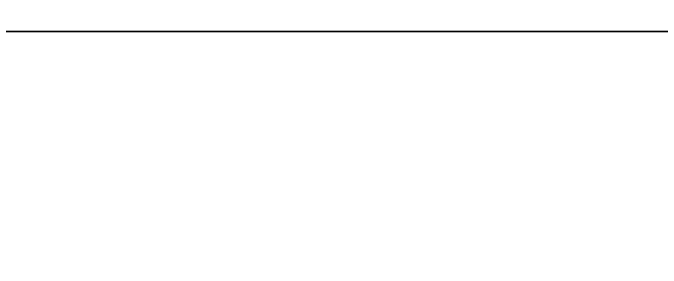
# Model space of a CAD drawing. Header units: metres. Extents: x -0.1 to 82.2, y -0.1 to 82.7.
# Drawn here: x 28.277 to 30.208, y 34.357 to 35.115 of the extents above; entities that cross this region are included whole.
import ezdxf

# ---------------------------------------------------------------- set-up
doc = ezdxf.new("R2010")
doc.units = ezdxf.units.M
for name, color, linetype in [('Floor_Plates', 7, 'CONTINUOUS'), ('Podium_Terrace', 7, 'CONTINUOUS'), ('Podium_Walls', 7, 'CONTINUOUS'), ('Roof_Parapet', 7, 'CONTINUOUS'), ('Site_Plaza', 7, 'CONTINUOUS')]:
    doc.layers.add(name, color=color, linetype=linetype)

msp = doc.modelspace()

# ---------------------------------------------------------------- linework, layer by layer
at = {"layer": 'Floor_Plates'}
for points in [[(18.8, 26.8, 4.72), (18.8, 70.7, 4.72), (63.2, 70.7, 4.72), (63.2, 26.8, 4.72)], [(18.8, 26.8, 5), (63.2, 26.8, 5), (63.2, 70.7, 5), (18.8, 70.7, 5)], [(18.8, 26.8, 8.92), (18.8, 70.7, 8.92), (63.2, 70.7, 8.92), (63.2, 26.8, 8.92)], [(18.8, 26.8, 9.2), (63.2, 26.8, 9.2), (63.2, 70.7, 9.2), (18.8, 70.7, 9.2)], [(18.8, 26.8, 13.12), (18.8, 70.7, 13.12), (63.2, 70.7, 13.12), (63.2, 26.8, 13.12)], [(18.8, 26.8, 13.4), (63.2, 26.8, 13.4), (63.2, 70.7, 13.4), (18.8, 70.7, 13.4)]]:
    msp.add_3dface(points, dxfattribs=at)
at = {"layer": 'Podium_Terrace'}
for points in [[(18.35, 26.35, 17.601), (18.35, 35.46, 17.601), (63.65, 35.46, 17.601), (63.65, 26.35, 17.601)], [(18.35, 26.35, 17.655), (63.65, 26.35, 17.655), (63.65, 35.46, 17.655), (18.35, 35.46, 17.655)]]:
    msp.add_3dface(points, dxfattribs=at)
at = {"layer": 'Podium_Walls'}
for points in [[(17.94, 25.94, 17.2), (17.94, 71.56, 17.2), (64.06, 71.56, 17.2), (64.06, 25.94, 17.2)], [(17.94, 25.94, 17.6), (64.06, 25.94, 17.6), (64.06, 71.56, 17.6), (17.94, 71.56, 17.6)]]:
    msp.add_3dface(points, dxfattribs=at)
at = {"layer": 'Roof_Parapet'}
for points in [[(24.56, 35.06, 98.57), (24.56, 38.07, 98.57), (57.44, 38.07, 98.57), (57.44, 35.06, 98.57)], [(24.56, 35.06, 98.625), (57.44, 35.06, 98.625), (57.44, 38.07, 98.625), (24.56, 38.07, 98.625)], [(24.56, 35.06, 98.57), (57.44, 35.06, 98.57), (57.44, 35.06, 98.625), (24.56, 35.06, 98.625)]]:
    msp.add_3dface(points, dxfattribs=at)
at = {"layer": 'Site_Plaza'}
for points in [[(-0.15, -0.15, -0.18), (-0.15, 82.65, -0.18), (82.15, 82.65, -0.18), (82.15, -0.15, -0.18)], [(-0.15, -0.15, -0.02), (82.15, -0.15, -0.02), (82.15, 82.65, -0.02), (-0.15, 82.65, -0.02)], [(0, 0, -0.6), (0, 82.5, -0.6), (82, 82.5, -0.6), (82, 0, -0.6)], [(0, 0), (82, 0), (82, 82.5), (0, 82.5)]]:
    msp.add_3dface(points, dxfattribs=at)

doc.saveas('drawing.dxf')
